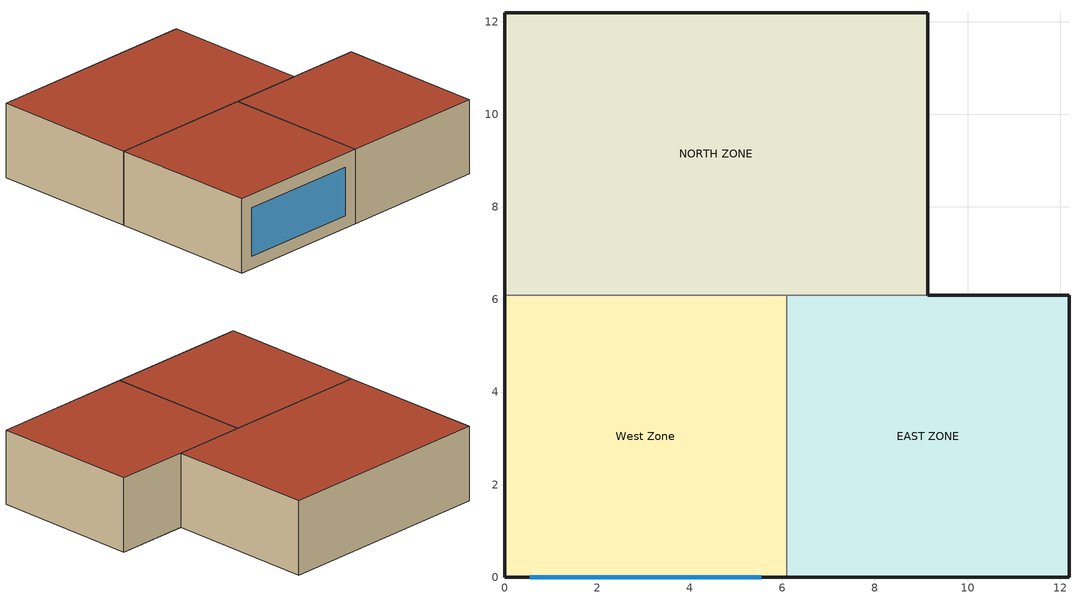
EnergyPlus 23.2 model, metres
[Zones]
West Zone
 floor adiabatic (FLOOR SLAB 8 IN): 0,0 0,6.1 6.1,6.1 6.1,0 z0
 wall outside (EXTWALL80): 0,6.1 0,0 6.1,0 z0:3.05
 wall to NORTH ZONE (PARTITION06): 6.1,6.1 0,6.1 z0:3.05
 wall to EAST ZONE (PARTITION06): 6.1,0 6.1,6.1 z0:3.05
 window (WIN-CON-SINGLEPANE): 0.55,0 5.55,0 z0.5:2.5
 roof outside (ROOF34): 0,6.1 0,0 6.1,0 6.1,6.1 z3.05
EAST ZONE
 floor adiabatic (FLOOR SLAB 8 IN): 6.1,0 6.1,6.1 12.19,6.1 12.19,0 z0
 wall outside (EXTWALL80): 6.1,0 12.19,0 12.19,6.1 9.14,6.1 z0:3.05
 wall to NORTH ZONE (PARTITION06): 9.14,6.1 6.1,6.1 z0:3.05
 roof outside (ROOF34): 6.1,6.1 6.1,0 12.19,0 12.19,6.1 z3.05
NORTH ZONE
 floor adiabatic (FLOOR SLAB 8 IN): 0,6.1 0,12.19 9.14,12.19 9.14,6.1 z0
 wall outside (EXTWALL80): 9.14,6.1 9.14,12.19 0,12.19 0,6.1 z0:3.05
 roof outside (ROOF34): 0,12.19 0,6.1 9.14,6.1 9.14,12.19 z3.05
[Building]
NONE: Loads convergence tolerance value=0.04; Maximum number of warmup days=25; Minimum number of warmup days=6; North axis=0; Solar distribution=FullInteriorAndExterior; Temperature convergence tolerance value=0.4; Terrain=Suburbs
[Site:GroundTemperature:BuildingSurface]
20.03, 20.03, 20.13, 20.3, 20.43, 20.52, 20.62, 20.77, 20.78, 20.55, 20.44, 20.2
[Site:Location]
CHICAGO_IL_USA TMY2-94846: Elevation=190; Latitude=41.78; Longitude=-87.75; Time zone=-6
[SizingPeriod:DesignDay] Barometric pressure=99063; Day of month=21; Daylight saving time indicator=No; Humidity condition type=WetBulb; Rain indicator=No; Snow indicator=No; Solar model indicator=ASHRAEClearSky
Name | Daily dry bulb temperature range | Day type | Maximum dry bulb temperature | Month | Sky clearness | Wetbulb or dewpoint at maximum dry bulb | Wind direction | Wind speed
CHICAGO_IL_USA Annual Cooling 1% Design Conditions DB/MCWB | 10.7 | SummerDesignDay | 31.5 | 7 | 1 | 23 | 230 | 5.3
CHICAGO_IL_USA Annual Heating 99% Design Conditions DB | 0 | WinterDesignDay | -17.3 | 1 | 0 | -17.3 | 270 | 4.9
[Construction]
EXTWALL80: A1 - 1 IN STUCCO, C4 - 4 IN COMMON BRICK, E1 - 3 / 4 IN PLASTER OR GYP BOARD
FLOOR SLAB 8 IN: C10 - 8 IN HW CONCRETE
PARTITION06: E1 - 3 / 4 IN PLASTER OR GYP BOARD, C6 - 8 IN CLAY TILE, E1 - 3 / 4 IN PLASTER OR GYP BOARD
ROOF34: E2 - 1 / 2 IN SLAG OR STONE, E3 - 3 / 8 IN FELT AND MEMBRANE, B5 - 1 IN DENSE INSULATION, C12 - 2 IN HW CONCRETE
WIN-CON-SINGLEPANE: SINGLEPANE
[Material] Thermal absorptance=0.9
Name | Conductivity | Density | Roughness | Solar absorptance | Specific heat | Thickness | Visible absorptance
A1 - 1 IN STUCCO | 0.691831 | 1858.142 | Smooth | 0.92 | 836.8 | 0.0253898 | 0.92
B5 - 1 IN DENSE INSULATION | 0.0432394 | 91.30524 | VeryRough | 0.5 | 836.8 | 0.0253898 | 0.5
C4 - 4 IN COMMON BRICK | 0.726422 | 1922.216 | Rough | 0.76 | 836.8 | 0.101498 | 0.76
C6 - 8 IN CLAY TILE | 0.570761 | 1121.292 | Smooth | 0.82 | 836.8 | 0.203302 | 0.82
C10 - 8 IN HW CONCRETE | 1.729577 | 2242.585 | MediumRough | 0.65 | 836.8 | 0.203302 | 0.65
C12 - 2 IN HW CONCRETE | 1.729577 | 2242.585 | MediumRough | 0.65 | 836.8 | 0.0509016 | 0.65
E1 - 3 / 4 IN PLASTER OR GYP BOARD | 0.726422 | 1601.846 | Smooth | 0.92 | 836.8 | 0.01905 | 0.92
E2 - 1 / 2 IN SLAG OR STONE | 1.435549 | 881.0155 | Rough | 0.55 | 1673.6 | 0.0127102 | 0.55
E3 - 3 / 8 IN FELT AND MEMBRANE | 0.190253 | 1121.292 | Rough | 0.75 | 1673.6 | 0.00954024 | 0.75
[WindowMaterial:Glazing]
SINGLEPANE: Back side infrared hemispherical emissivity=0.84; Back side solar reflectance at normal incidence=0.031; Back side visible reflectance at normal incidence=0.05; Conductivity=0.9; Front side infrared hemispherical emissivity=0.84; Front side solar reflectance at normal incidence=0.031; Front side visible reflectance at normal incidence=0.05; Infrared transmittance at normal incidence=0; Optical data type=SpectralAverage; Solar transmittance at normal incidence=0.9; Thickness=0.003; Visible transmittance at normal incidence=0.9
[ElectricEquipment] Design level calculation method=EquipmentLevel; Fraction latent=0; Fraction lost=0; Fraction radiant=0.3; Schedule=INTERMITTENT
Name | Design level | Zone or zonelist or space or spacelist
EAST ZONE ElecEq 1 | 1464.375 | EAST ZONE
NORTH ZONE ElecEq 1 | 2928.751 | NORTH ZONE
West Zone ElecEq 1 | 2928.751 | West Zone
[GasEquipment]
West Zone GasEq 1: Design level=1000; Design level calculation method=EquipmentLevel; Fraction latent=0; Fraction lost=0; Fraction radiant=0; Schedule=INTERMITTENT; Zone or zonelist or space or spacelist=West Zone
[Lights] Design level calculation method=LightingLevel; End use subcategory=GeneralLights; Fraction radiant=0.2; Fraction replaceable=0; Fraction visible=0.2; Return air fraction=0; Schedule=OFFICE LIGHTING
Name | Lighting level | Zone or zonelist or space or spacelist
EAST ZONE Lights 1 | 1464.375 | EAST ZONE
NORTH ZONE Lights 1 | 878.6252 | NORTH ZONE
[People] Activity level schedule=Activity Sch; Air velocity schedule=Air Velo Sch; Carbon dioxide generation rate=3.82e-08; Clothing insulation calculation method=ClothingInsulationSchedule; Clothing insulation schedule=Clothing Sch; Fraction radiant=0.3; Mean radiant temperature calculation type=ZoneAveraged; Number of people calculation method=People; Number of people schedule=OFFICE OCCUPANCY; Work efficiency schedule=Work Eff Sch
Name | Number of people | Zone or zonelist or space or spacelist
EAST ZONE | 3 | EAST ZONE
NORTH ZONE | 4 | NORTH ZONE
West Zone | 3 | West Zone
[ThermostatSetpoint:SingleCooling]
Cooling Setpoint with SB: Setpoint temperature schedule=Cooling Setpoints
[ThermostatSetpoint:SingleHeating]
Heating Setpoint with SB: Setpoint temperature schedule=Heating Setpoints
[Zone] Ceiling height=Autocalculate; Multiplier=1; Type=1; Volume=Autocalculate
EAST ZONE; NORTH ZONE; West Zone
[ZoneControl:Thermostat] Control 1=Heating Setpoint with SB; Control 2=Cooling Setpoint with SB; Control type schedule=Zone Control Type Sched
Name | Zone or zonelist
Zone 1 Thermostat | West Zone
Zone 2 Thermostat | EAST ZONE
Zone 3 Thermostat | NORTH ZONE
[Zone equipment]
West Zone: Zone1Air
EAST ZONE: Zone2Air
NORTH ZONE: Zone3Air
[ZoneHVAC:IdealLoadsAirSystem] Cooling limit=NoLimit; Dehumidification control type=ConstantSensibleHeatRatio; Heating limit=NoLimit; Humidification control type=None; Maximum cooling air flow rate=Autosize; Maximum heating air flow rate=Autosize; Maximum heating supply air humidity ratio=0.015; Maximum heating supply air temperature=50; Minimum cooling supply air humidity ratio=0.009; Minimum cooling supply air temperature=13
Zone1Air; Zone2Air; Zone3Air
[Schedule:Compact]
Activity Sch: Through: 12/31, For: AllDays, Until: 24:00, 131.8
Air Velo Sch: Through: 12/31, For: AllDays, Until: 24:00, 0.137
Clothing Sch: Through: 12/31, For: AllDays, Until: 24:00, 1
Cooling Setpoints: Through: 12/31, For: AllDays, Until:  7:00, 30, Until: 20:00, 23, Until: 24:00, 30
Heating Setpoints: Through: 12/31, For: AllDays, Until:  7:00, 15, Until: 17:00, 20, Until: 24:00, 15
INTERMITTENT: Through: 12/31, For: WeekDays SummerDesignDay WinterDesignDay, Until: 8:00, 0, Until: 18:00, 1, Until: 24:00, 0, For: AllOtherDays, Until: 24:00, 0
OFFICE LIGHTING: Through: 12/31, For: WeekDays SummerDesignDay WinterDesignDay, Until: 6:00, 0.05, Until: 7:00, 0.2, Until: 17:00, 1, Until: 18:00, 0.5, Until: 24:00, 0.05, For: AllOtherDays, Until: 24:00, 0.05
OFFICE OCCUPANCY: Through: 12/31, For: WeekDays SummerDesignDay WinterDesignDay, Until: 6:00, 0, Until: 7:00, 0.1, Until: 8:00, 0.5, Until: 12:00, 1, Until: 13:00, 0.5, Until: 16:00, 1, Until: 17:00, 0.5, Until: 18:00, 0.1, Until: 24:00, 0, For: AllOtherDays, Until: 24:00, 0
Work Eff Sch: Through: 12/31, For: AllDays, Until: 24:00, 0
Zone Control Type Sched: Through: 3/31, For: AllDays, Until: 24:00, 1, Through: 9/30, For: AllDays, Until: 24:00, 2, Through: 12/31, For: AllDays, Until: 24:00, 1
